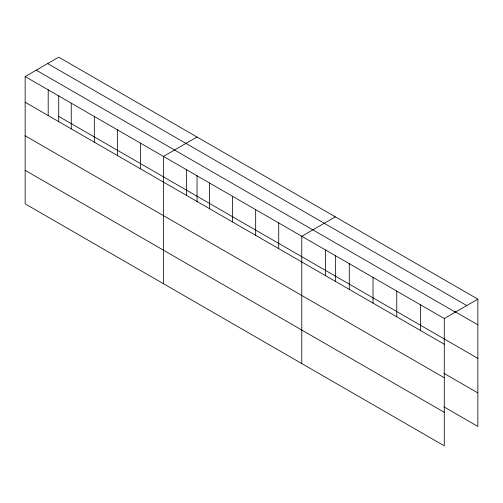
<?xml version="1.0" encoding="UTF-8"?>
<svg xmlns="http://www.w3.org/2000/svg" width="503" height="503" viewBox="0 0 503 503"><rect width="100%" height="100%" fill="white"/><g stroke="black" fill="none" stroke-linecap="round" stroke-linejoin="round"><path stroke-width="0.75" d="M197.038 175.666L197.038 201.741M335.35 255.518L335.35 281.592M25.15 76.557L444.268 318.537L444.268 445.828L25.15 203.853L25.15 76.557L58.732 57.172L477.85 299.147L477.85 426.443L443.923 406.852M197.038 137.023L163.462 156.408L163.462 283.705M335.35 216.875L301.769 236.265L301.769 363.556M444.268 318.537L477.85 299.147M47.647 63.567L466.771 305.547M454.781 311.514L477.85 324.837M36.229 70.162L455.353 312.137M58.732 116.388L477.85 358.369M25.15 102.247L444.268 344.222M443.923 373.32L477.85 392.912M25.15 135.779L444.268 377.753M25.15 170.322L444.268 412.297M420.521 304.824L420.521 330.515M396.766 291.111L396.766 316.802M373.019 277.398L373.019 303.089M349.271 263.685L349.271 289.376M325.516 249.972L325.516 275.663M278.719 222.955L278.719 248.645M255.669 209.644L255.669 235.335M232.612 196.34L232.612 222.024M209.562 183.029L209.562 208.72M186.512 169.718L186.512 195.409M140.406 143.103L140.406 168.788M117.356 129.793L117.356 155.484M94.306 116.482L94.306 142.173M71.256 103.178L71.256 128.862M58.732 95.815L58.732 121.883M48.2 89.867L48.2 115.558"/></g></svg>
